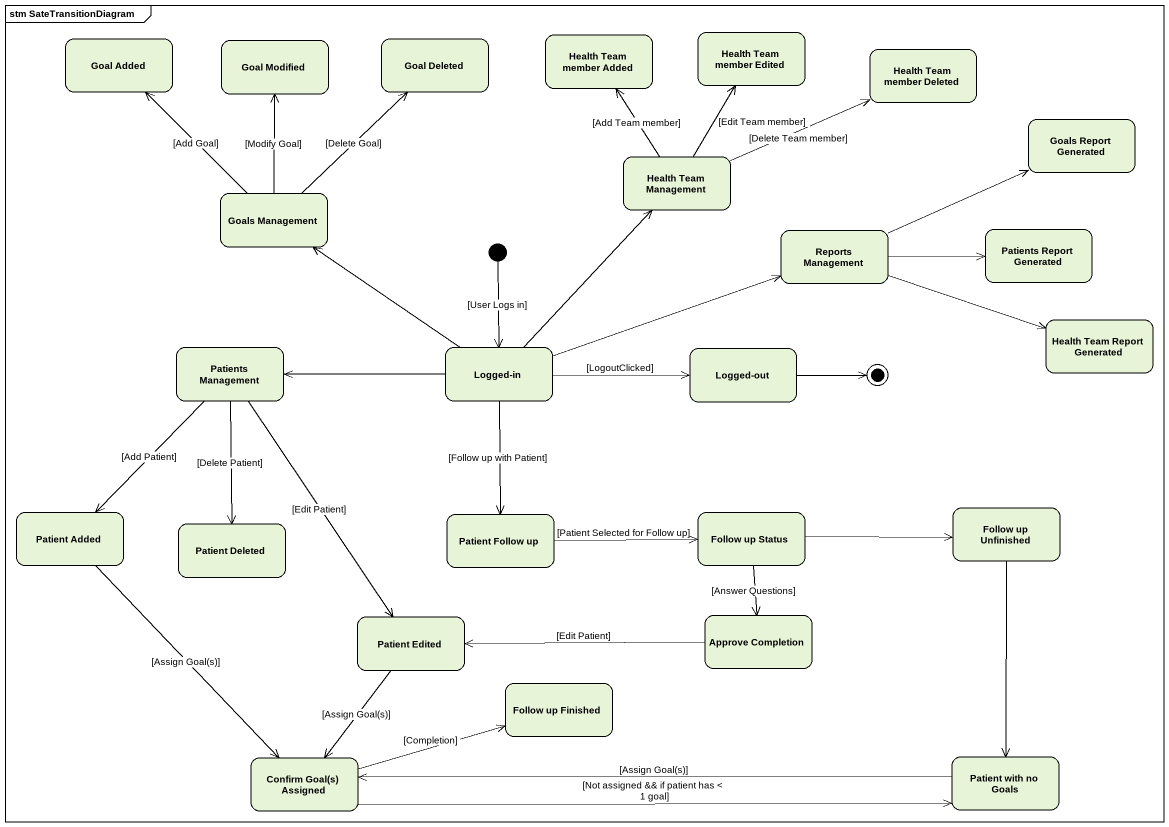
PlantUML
@startuml
mainframe stm SateTransitionDiagram
hide empty description
state "Goal Added" as Goal_Added
state "Goal Modified" as Goal_Modified
state "Goal Deleted" as Goal_Deleted
state "Health Team member Added" as Health_Team_member_Added
state "Health Team member Edited" as Health_Team_member_Edited
state "Health Team member Deleted" as Health_Team_member_Deleted
state "Goals Report Generated" as Goals_Report_Generated
state "Health Team Management" as Health_Team_Management
state "Goals Management" as Goals_Management
state "Reports Management" as Reports_Management
state "Patients Report Generated" as Patients_Report_Generated
state "Health Team Report Generated" as Health_Team_Report_Generated
state "Patients Management" as Patients_Management
state "Logged-in" as Logged_in
state "Logged-out" as Logged_out
state "Patient Added" as Patient_Added
state "Patient Deleted" as Patient_Deleted
state "Patient Follow up" as Patient_Follow_up
state "Follow up Status" as Follow_up_Status
state "Follow up Unfinished" as Follow_up_Unfinished
state "Patient Edited" as Patient_Edited
state "Approve Completion" as Approve_Completion
state "Follow up Finished" as Follow_up_Finished
state "Confirm Goal(s) Assigned" as Confirm_Goal_s_Assigned
state "Patient with no Goals" as Patient_with_no_Goals
[*] --> Logged_in : [User Logs in]
Health_Team_Management -up-> Health_Team_member_Added : [Add Team member]
Health_Team_Management -up-> Health_Team_member_Edited : [Edit Team member]
Health_Team_Management -right-> Health_Team_member_Deleted : [Delete Team member]
Goals_Management -up-> Goal_Added : [Add Goal]
Goals_Management -up-> Goal_Modified : [Modify Goal]
Goals_Management -up-> Goal_Deleted : [Delete Goal]
Reports_Management -right-> Goals_Report_Generated
Reports_Management -right-> Patients_Report_Generated
Reports_Management -right-> Health_Team_Report_Generated
Patients_Management --> Patient_Added : [Add Patient]
Patients_Management --> Patient_Deleted : [Delete Patient]
Patients_Management --> Patient_Edited : [Edit Patient]
Logged_in -up-> Health_Team_Management
Logged_in -up-> Goals_Management
Logged_in -right-> Reports_Management
Logged_in -left-> Patients_Management
Logged_in -right-> Logged_out : [LogoutClicked]
Logged_in --> Patient_Follow_up : [Follow up with Patient]
Patient_Added --> Confirm_Goal_s_Assigned : [Assign Goal(s)]
Patient_Follow_up -right-> Follow_up_Status : [Patient Selected for Follow up]
Follow_up_Status -right-> Follow_up_Unfinished
Follow_up_Status --> Approve_Completion : [Answer Questions]
Follow_up_Unfinished --> Patient_with_no_Goals
Patient_Edited --> Confirm_Goal_s_Assigned : [Assign Goal(s)]
Approve_Completion -left-> Patient_Edited : [Edit Patient]
Confirm_Goal_s_Assigned -right-> Follow_up_Finished : [Completion]
Confirm_Goal_s_Assigned -right-> Patient_with_no_Goals : [Not assigned && if patient has < 1 goal]
Patient_with_no_Goals -left-> Confirm_Goal_s_Assigned : [Assign Goal(s)]
Logged_out -right-> [*]
@enduml
